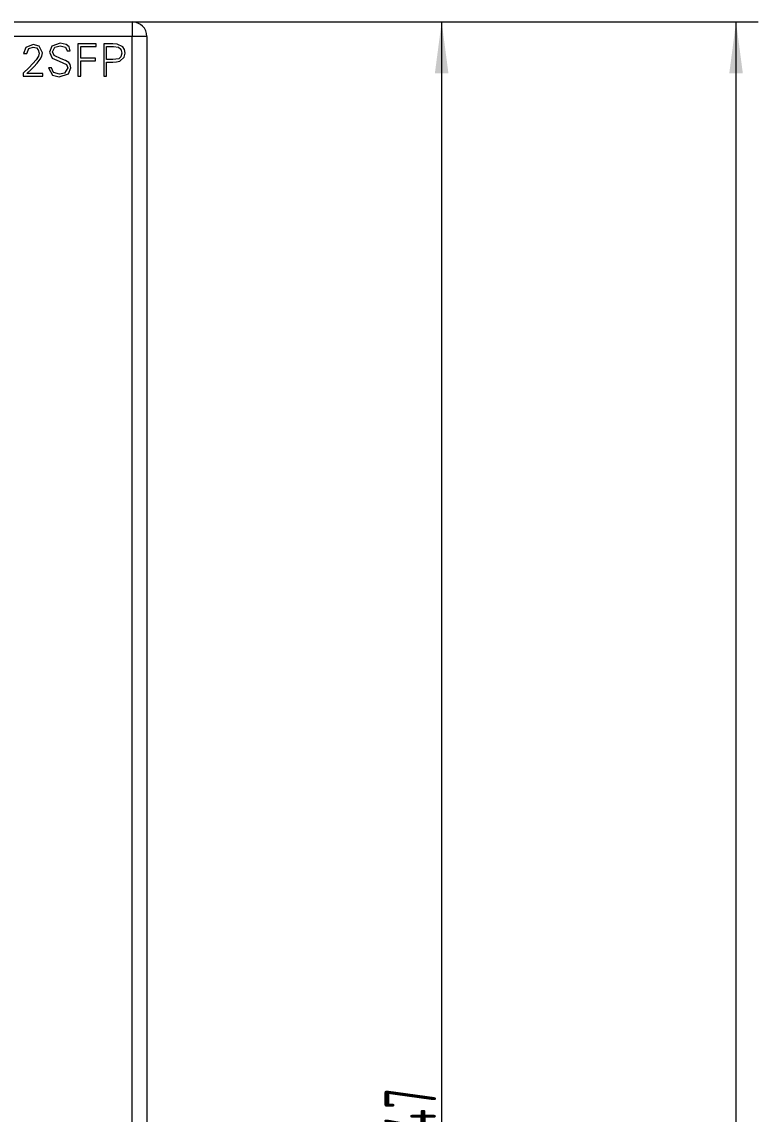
# Model space of a CAD drawing. Header units: millimetres. Extents: x 0 to 841, y 0 to 594.
# Drawn here: x 391.2 to 441.2, y 321 to 395.3 of the extents above; entities that cross this region are included whole.
import ezdxf

# ---------------------------------------------------------------- set-up
doc = ezdxf.new("R2010")
doc.units = ezdxf.units.MM
for name, color, linetype in [('1', 7, 'Continuous'), ('200', 7, 'Continuous'), ('66', 7, 'Continuous')]:
    doc.layers.add(name, color=color, linetype=linetype)
doc.styles.add('iso-1', font='isocp.shx')
doc.dimstyles.get("Standard").update_dxf_attribs({"dimtxt": 0.18, "dimasz": 0.18, "dimexe": 0.18, "dimexo": 0.0625, "dimgap": 0.09, "dimtad": 0, "dimtih": 1, "dimtoh": 1, "dimdec": 4, "dimzin": 0, "dimdsep": 46, "dimtxsty": 'Standard', "dimcen": 0.09, "dimadec": 0, "dimazin": 0, "dimtfac": 1, "dimtdec": 4, "dimtofl": 0, "dimtmove": 0, "dimatfit": 3, "dimfxl": 1, "dimtolj": 1, "dimtzin": 0, "dimarcsym": 0})

# ---------------------------------------------------------------- blocks, each defined once
blk = doc.blocks.new('_U0')
at = {"layer": '200', "color": 7, "lineweight": 13}
for p, q in [((398.722642, 395.28336), (421.244331, 395.28336)), ((419.744331, 395.28336), (419.744331, 248.28336)), ((398.722642, 248.28336), (421.244331, 248.28336))]:
    blk.add_line(p, q, dxfattribs=at)
at = {"layer": '200', "color": 7, "lineweight": 25}
for points in [[(419.744331, 395.28336), (420.205115, 391.783362), (419.283547, 391.783359)], [(419.744331, 248.28336), (419.283547, 251.783359), (420.205115, 251.783362)]]:
    blk.add_solid(points, dxfattribs=at)
at = {"layer": '200', "color": 7, "linetype": 'Continuous', "lineweight": 18, "insert": (419.358778, 318.859018), "char_height": 3.5, "attachment_point": 7, "rotation": 90, "line_spacing_factor": 0.963855, "style": 'iso-1'}
blk.add_mtext('\\W0.6447;147', dxfattribs=at)
blk = doc.blocks.new('_U1')
at = {"layer": '200', "color": 7, "lineweight": 13}
for p, q in [((398.722642, 395.28336), (441.244331, 395.28336)), ((439.744331, 242.63336), (439.744331, 395.28336)), ((392.122642, 242.63336), (441.244331, 242.63336))]:
    blk.add_line(p, q, dxfattribs=at)
at = {"layer": '200', "color": 7, "lineweight": 25}
for points in [[(439.744331, 395.28336), (440.205115, 391.783362), (439.283547, 391.783359)], [(439.744331, 242.63336), (439.283547, 246.133359), (440.205115, 246.133362)]]:
    blk.add_solid(points, dxfattribs=at)
at = {"layer": '200', "color": 7, "linetype": 'Continuous', "lineweight": 18, "insert": (439.358778, 314.42586), "char_height": 3.5, "attachment_point": 7, "rotation": 90, "line_spacing_factor": 0.963855, "style": 'iso-1'}
blk.add_mtext('\\W0.6449;152,6', dxfattribs=at)

msp = doc.modelspace()

# ---------------------------------------------------------------- linework, layer by layer
at = {"layer": '1', "color": 7, "linetype": 'Continuous', "lineweight": 13}
for p, q in [((361.283678, 395.28336), (398.722642, 395.28336)), ((398.722642, 395.28336), (398.722642, 394.28336)), ((398.722642, 394.28336), (362.232642, 394.28336)), ((399.722642, 394.28336), (398.722642, 394.28336)), ((398.722642, 249.28336), (398.722642, 394.28336)), ((399.722642, 394.28336), (399.722642, 249.28336))]:
    msp.add_line(p, q, dxfattribs=at)
msp.add_arc((398.722642, 394.28336), 1, 360, 90, dxfattribs=at)
at = {"layer": '66', "color": 7, "linetype": 'Continuous', "lineweight": 13}
for p, q in [((396.274503, 393.784298), (395.029524, 393.784298)), ((395.029524, 393.784298), (395.029524, 391.58086)), ((395.224844, 392.810805), (395.224844, 393.607243)), ((395.224844, 393.607243), (396.274503, 393.607243)), ((396.274503, 393.607243), (396.274503, 393.784298)), ((397.401693, 393.784298), (396.785167, 393.784298)), ((396.785167, 393.784298), (396.785167, 391.58086)), ((396.980487, 392.725321), (396.980487, 393.607243)), ((396.980487, 393.607243), (397.462575, 393.607243)), ((391.343792, 393.125155), (391.566446, 393.125155)), ((394.314345, 393.311281), (394.515629, 393.311281)), ((396.237725, 392.810805), (395.224844, 392.810805)), ((396.237725, 392.633749), (396.237725, 392.810805)), ((393.246049, 392.151538), (393.044517, 392.151538)), ((395.224844, 391.58086), (395.224844, 392.633749)), ((395.224844, 392.633749), (396.237725, 392.633749)), ((397.407657, 392.725321), (396.980487, 392.725321)), ((396.980487, 391.58086), (396.980487, 392.548266)), ((396.980487, 392.548266), (397.401693, 392.548266)), ((391.322421, 391.788357), (391.322421, 391.58086)), ((391.322421, 391.58086), (392.649901, 391.58086)), ((392.649901, 391.766986), (391.569677, 391.766986)), ((392.649901, 391.58086), (392.649901, 391.766986)), ((395.029524, 391.58086), (395.224844, 391.58086)), ((396.785167, 391.58086), (396.980487, 391.58086))]:
    msp.add_line(p, q, dxfattribs=at)
for points in [[(391.996846, 393.738575), (391.501142, 393.543669), (391.343792, 393.125155)], [(391.566446, 393.125155), (391.708841, 393.464033), (391.993864, 393.558537)], [(391.993864, 393.558537), (392.215026, 393.507496), (392.340429, 393.385751), (392.399911, 393.164791)], [(392.622566, 393.183056), (392.397675, 393.626715), (391.996846, 393.738575)], [(393.825797, 393.82704), (393.262763, 393.636628), (393.096453, 393.231886)], [(393.297985, 393.24108), (393.467335, 393.555626), (393.838221, 393.649985)], [(394.515629, 393.311281), (394.430329, 393.58005), (394.229787, 393.742411), (393.825797, 393.82704)], [(393.838221, 393.649985), (394.18494, 393.556403), (394.314345, 393.311281)], [(398.0791, 393.579784), (397.707658, 393.766877), (397.401693, 393.784298)], [(397.462575, 393.607243), (397.797147, 393.551936), (397.956594, 393.420584), (398.024182, 393.164791)], [(398.237642, 393.164791), (398.19725, 393.398135), (398.0791, 393.579784)], [(392.399911, 393.164791), (392.345735, 392.942788), (392.192166, 392.700844)], [(392.271686, 392.471977), (392.476992, 392.75253), (392.581765, 392.957937), (392.622566, 393.183056)], [(393.096453, 393.231886), (393.292897, 392.825369), (393.761684, 392.60629)], [(393.902334, 392.771045), (393.412994, 392.991792), (393.297985, 393.24108)], [(398.024182, 393.164791), (397.960489, 392.910722), (397.802956, 392.780255), (397.407657, 392.725321)], [(397.892975, 392.618467), (398.170618, 392.87533), (398.237642, 393.164791)], [(392.192166, 392.700844), (391.728129, 392.168947), (391.322421, 391.788357)], [(391.569677, 391.766986), (391.851218, 392.032866), (392.043537, 392.220837), (392.271686, 392.471977)], [(393.044517, 392.151538), (393.316473, 391.65835), (393.770878, 391.547313)], [(393.783055, 391.724244), (393.373183, 391.848557), (393.246049, 392.151538)], [(393.761684, 392.60629), (394.249827, 392.3936), (394.353856, 392.148556)], [(393.770878, 391.547313), (394.386238, 391.756795), (394.555389, 392.157626)], [(394.353856, 392.148556), (394.133569, 391.803104), (393.783055, 391.724244)], [(394.405792, 392.530001), (394.196362, 392.663185), (393.902334, 392.771045)], [(394.555389, 392.157626), (394.507618, 392.384925), (394.405792, 392.530001)], [(397.401693, 392.548266), (397.653144, 392.560594), (397.892975, 392.618467)]]:
    msp.add_lwpolyline(points, dxfattribs=at)

# ---------------------------------------------------------------- dimensions: what is measured, and where the dimension line sits
at = {"layer": '200', "color": 7, "linetype": 'Continuous', "lineweight": 18}
for base, p1, p2, picture, middle in [((439.744331, 395.28336), (392.122642, 242.63336), (398.722642, 395.28336), '_U1', (439.744331, 318.95836)), ((419.744331, 248.28336), (398.722642, 395.28336), (398.722642, 248.28336), '_U0', (419.744331, 321.78336))]:
    dim = msp.add_linear_dim(base=base, p1=p1, p2=p2, angle=90, dimstyle='Standard', override={"dimtxt": 3.5, "dimasz": 3.5, "dimexe": 1.5, "dimexo": 0, "dimgap": 1.75, "dimtad": 1, "dimtih": 0, "dimtoh": 0, "dimdec": 1, "dimlfac": 1, "dimzin": 8, "dimdsep": 44, "dimlunit": 2, "dimtxsty": 'iso-1', "dimsah": 1, "dimse1": 0, "dimse2": 0, "dimsd1": 0, "dimsd2": 0, "dimclrd": 7, "dimclre": 7, "dimclrt": 7, "dimtol": 0, "dimtm": -0.1, "dimtfac": 0.714286, "dimtdec": 2, "dimtofl": 1, "dimtmove": 0, "dimtzin": 8, "dimlwd": 13, "dimlwe": 13}, dxfattribs=at)
    dim.commit()
    dim.dimension.update_dxf_attribs({"geometry": picture, "text_midpoint": middle, "dimtype": 160})

doc.saveas('drawing.dxf')
